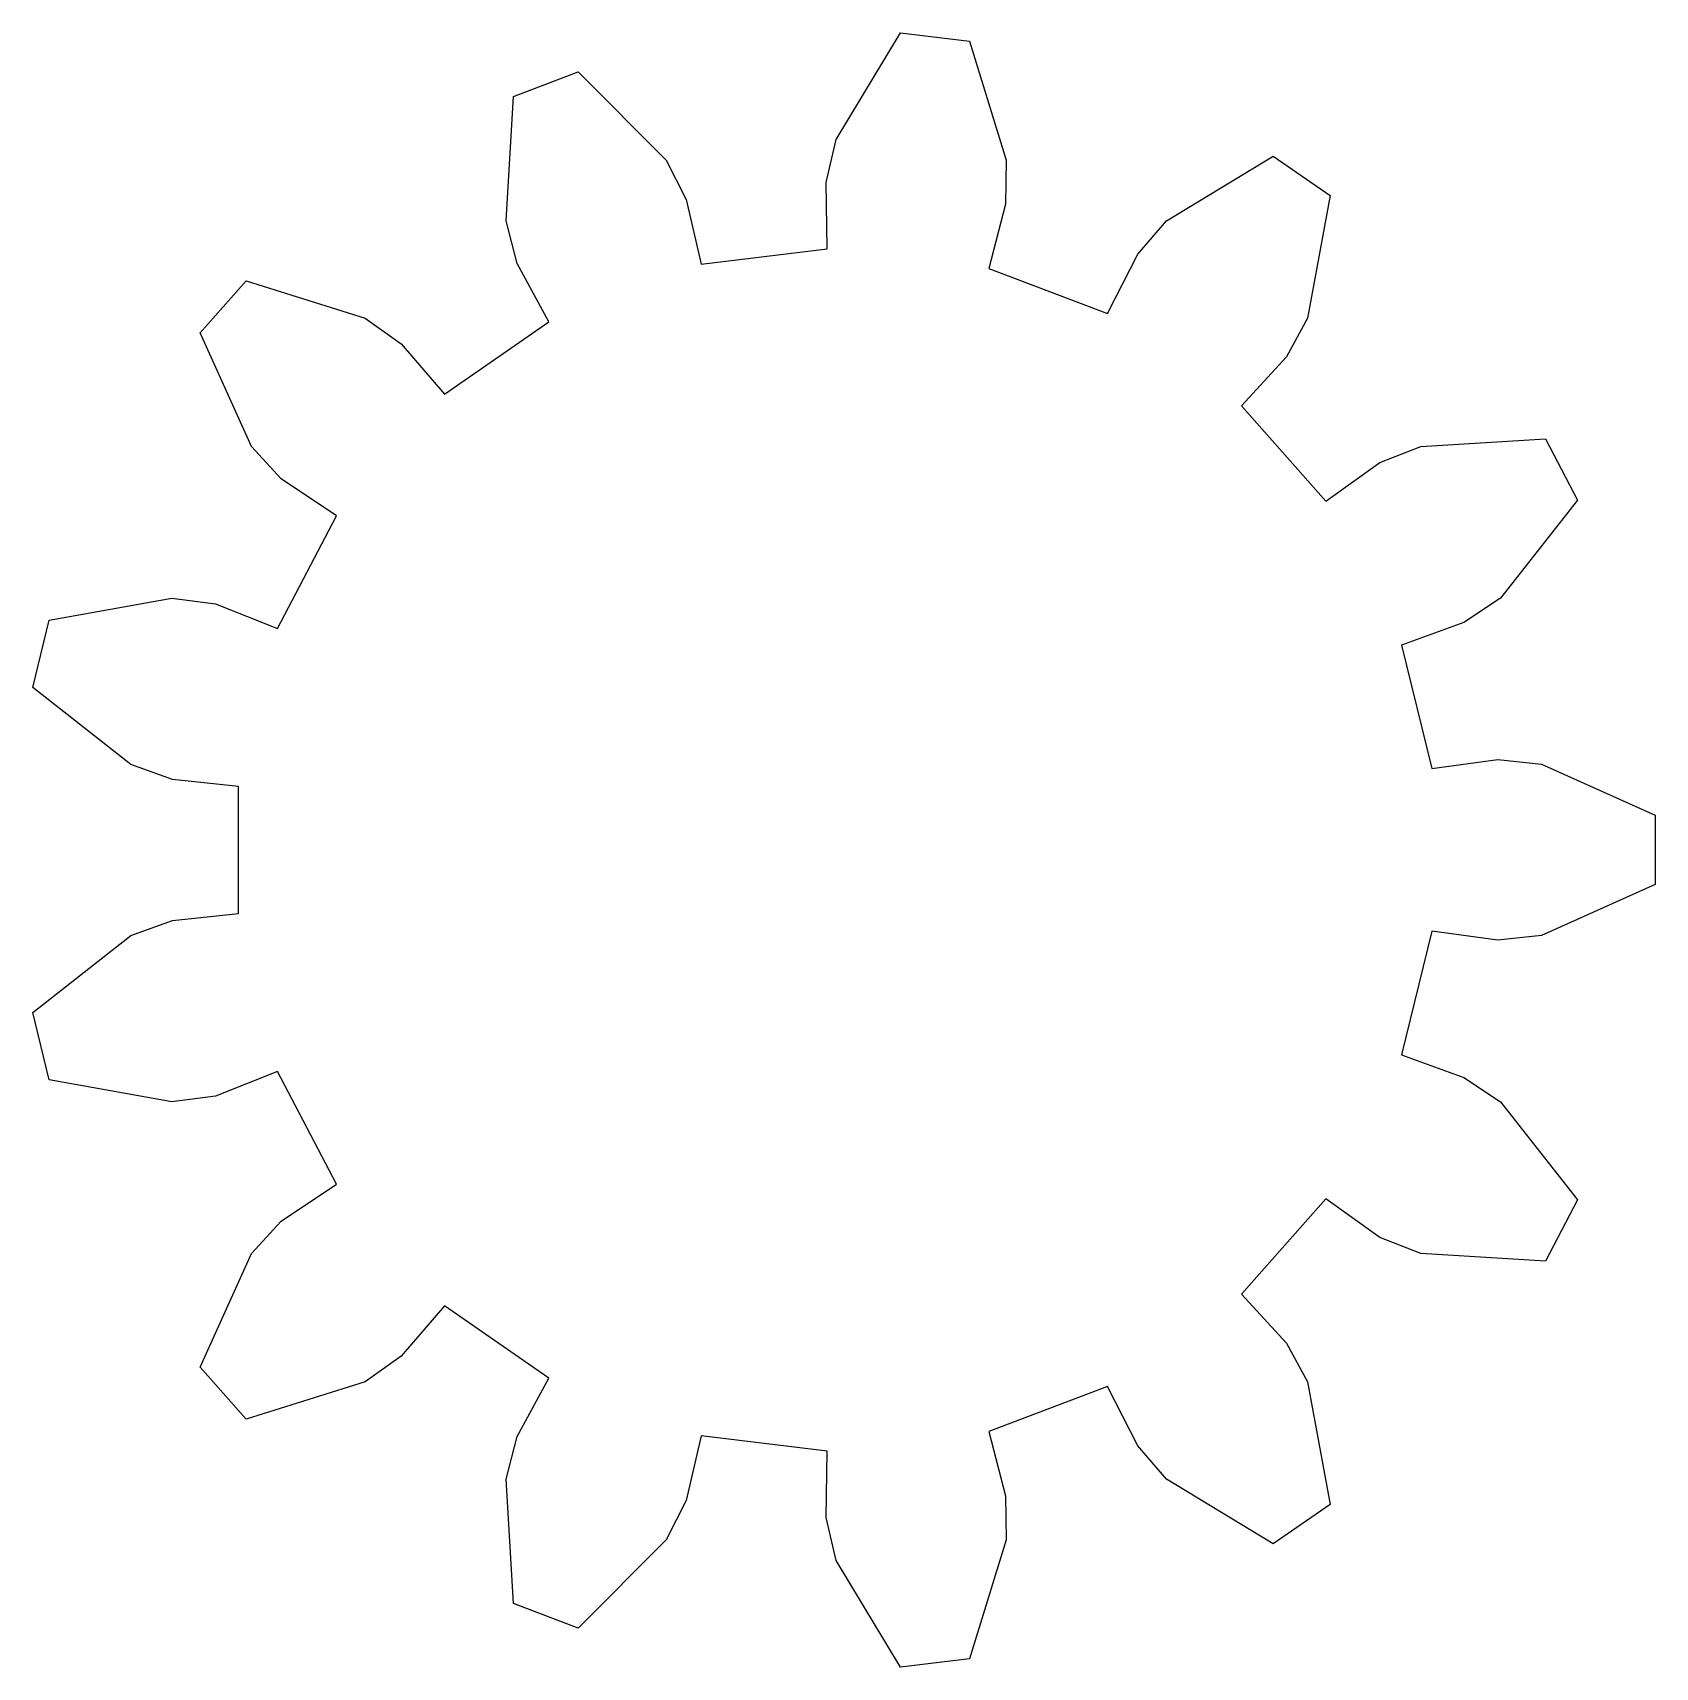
# Model space of a CAD drawing. Extents: x -3.51 to 3.58, y -3.57 to 3.57.
import ezdxf

# ---------------------------------------------------------------- set-up
doc = ezdxf.new("R2010")
doc.units = 0
doc.layers.add('Layer_1', color=7, linetype='CONTINUOUS')

msp = doc.modelspace()

# ---------------------------------------------------------------- linework, layer by layer
at = {"layer": 'Layer_1', "color": 7}
for p, q in [((0.000013, 3.103177), (0.281002, 3.569605)), ((0.281002, 3.569605), (0.581534, 3.533114)), ((0.581534, 3.533114), (0.742734, 3.012979)), ((-1.410221, 3.29125), (-1.127155, 3.398607)), ((-1.127155, 3.398607), (-0.742709, 3.012979)), ((-1.442264, 2.74769), (-1.410221, 3.29125)), ((-0.043452, 2.915697), (0.000013, 3.103177)), ((-0.742709, 3.012979), (-0.655637, 2.841359)), ((0.742734, 3.012979), (0.740053, 2.820559)), ((1.442276, 2.74769), (1.907838, 3.030109)), ((1.907838, 3.030109), (2.156986, 2.858123)), ((-0.039126, 2.625403), (-0.043452, 2.915697)), ((2.156986, 2.858123), (2.058014, 2.322663)), ((-0.655637, 2.841359), (-0.590374, 2.558488)), ((0.740053, 2.820559), (0.666387, 2.539748)), ((-1.39362, 2.561479), (-1.442264, 2.74769)), ((1.316661, 2.601865), (1.442276, 2.74769)), ((-0.590374, 2.558488), (-0.039126, 2.625403)), ((1.185597, 2.342842), (1.316661, 2.601865)), ((-1.254897, 2.306463), (-1.39362, 2.561479)), ((0.666387, 2.539748), (1.185597, 2.342842)), ((-2.778375, 2.258853), (-2.577622, 2.485477)), ((-2.577622, 2.485477), (-2.058002, 2.322663)), ((-2.058002, 2.322663), (-1.901141, 2.211157)), ((-1.711896, 1.991024), (-1.254897, 2.306463)), ((2.058014, 2.322663), (1.966218, 2.153499)), ((-2.554135, 1.762649), (-2.778375, 2.258853)), ((-1.901141, 2.211157), (-1.711896, 1.991024)), ((1.966218, 2.153499), (1.770497, 1.939123)), ((1.770497, 1.939123), (2.138727, 1.523466)), ((2.554146, 1.762649), (3.097625, 1.796375)), ((3.097625, 1.796375), (3.238315, 1.528292)), ((-2.424524, 1.620381), (-2.554135, 1.762649)), ((2.375155, 1.691925), (2.554146, 1.762649)), ((2.138727, 1.523466), (2.375155, 1.691925)), ((-2.183182, 1.459035), (-2.424524, 1.620381)), ((3.238315, 1.528292), (2.901841, 1.100161)), ((-2.44124, 0.967347), (-2.183182, 1.459035)), ((-3.437584, 1.002964), (-2.90183, 1.100302)), ((-2.90183, 1.100302), (-2.711113, 1.074338)), ((-2.711113, 1.074338), (-2.44124, 0.967347)), ((2.901841, 1.100161), (2.741948, 0.993058)), ((-3.510033, 0.709029), (-3.437584, 1.002964)), ((2.741948, 0.993058), (2.469011, 0.894167)), ((2.469011, 0.894167), (2.601901, 0.355348)), ((-3.08088, 0.373862), (-3.510033, 0.709029)), ((-2.899998, 0.308104), (-3.08088, 0.373862)), ((2.601901, 0.355348), (2.889531, 0.394634)), ((2.889531, 0.394634), (3.080892, 0.374031)), ((3.080892, 0.374031), (3.577783, 0.15133)), ((-2.611325, 0.277427), (-2.899998, 0.308104)), ((-2.611325, -0.277874), (-2.611325, 0.277427)), ((3.577783, 0.15133), (3.577783, -0.15141)), ((3.577783, -0.15141), (3.080892, -0.37414)), ((-2.899998, -0.308579), (-2.611325, -0.277874)), ((-3.08088, -0.374309), (-2.899998, -0.308579)), ((2.601901, -0.355457), (2.469011, -0.894614)), ((2.889531, -0.394742), (2.601901, -0.355457)), ((-3.510033, -0.709476), (-3.08088, -0.374309)), ((3.080892, -0.37414), (2.889531, -0.394742)), ((-3.437584, -1.003411), (-3.510033, -0.709476)), ((2.469011, -0.894614), (2.741948, -0.993505)), ((-2.44124, -0.967822), (-2.711113, -1.074785)), ((-2.183182, -1.45951), (-2.44124, -0.967822)), ((2.741948, -0.993505), (2.901841, -1.100636)), ((-2.90183, -1.100749), (-3.437584, -1.003411)), ((-2.711113, -1.074785), (-2.90183, -1.100749)), ((2.901841, -1.100636), (3.238315, -1.528767)), ((-2.424524, -1.620828), (-2.183182, -1.45951)), ((2.138727, -1.523913), (1.770497, -1.93957)), ((2.375155, -1.692371), (2.138727, -1.523913)), ((3.238315, -1.528767), (3.097625, -1.796822)), ((-2.554135, -1.763096), (-2.424524, -1.620828)), ((2.554146, -1.763096), (2.375155, -1.692371)), ((-2.778375, -2.259328), (-2.554135, -1.763096)), ((3.097625, -1.796822), (2.554146, -1.763096)), ((-1.711896, -1.991471), (-1.901141, -2.211604)), ((-1.254897, -2.30691), (-1.711896, -1.991471)), ((1.770497, -1.93957), (1.966218, -2.153974)), ((-1.901141, -2.211604), (-2.058002, -2.323138)), ((1.966218, -2.153974), (2.058014, -2.32311)), ((-2.577622, -2.485924), (-2.778375, -2.259328)), ((-2.058002, -2.323138), (-2.577622, -2.485924)), ((-1.39362, -2.561926), (-1.254897, -2.30691)), ((1.185597, -2.343289), (0.666387, -2.540195)), ((1.316661, -2.602312), (1.185597, -2.343289)), ((2.058014, -2.32311), (2.156986, -2.85857)), ((-1.442264, -2.748137), (-1.39362, -2.561926)), ((-0.590374, -2.558935), (-0.655637, -2.841806)), ((-0.039126, -2.625878), (-0.590374, -2.558935)), ((0.666387, -2.540195), (0.740053, -2.821006)), ((-0.043452, -2.916143), (-0.039126, -2.625878)), ((1.442276, -2.748137), (1.316661, -2.602312)), ((-1.410221, -3.291725), (-1.442264, -2.748137)), ((1.907838, -3.030556), (1.442276, -2.748137)), ((-0.655637, -2.841806), (-0.742709, -3.013454)), ((0.740053, -2.821006), (0.742734, -3.013454)), ((0.000013, -3.103624), (-0.043452, -2.916143)), ((2.156986, -2.85857), (1.907838, -3.030556)), ((-0.742709, -3.013454), (-1.127155, -3.399082)), ((0.742734, -3.013454), (0.581534, -3.533561)), ((0.281002, -3.570052), (0.000013, -3.103624)), ((-1.127155, -3.399082), (-1.410221, -3.291725)), ((0.581534, -3.533561), (0.281002, -3.570052))]:
    msp.add_line(p, q, dxfattribs=at)

doc.saveas('drawing.dxf')
